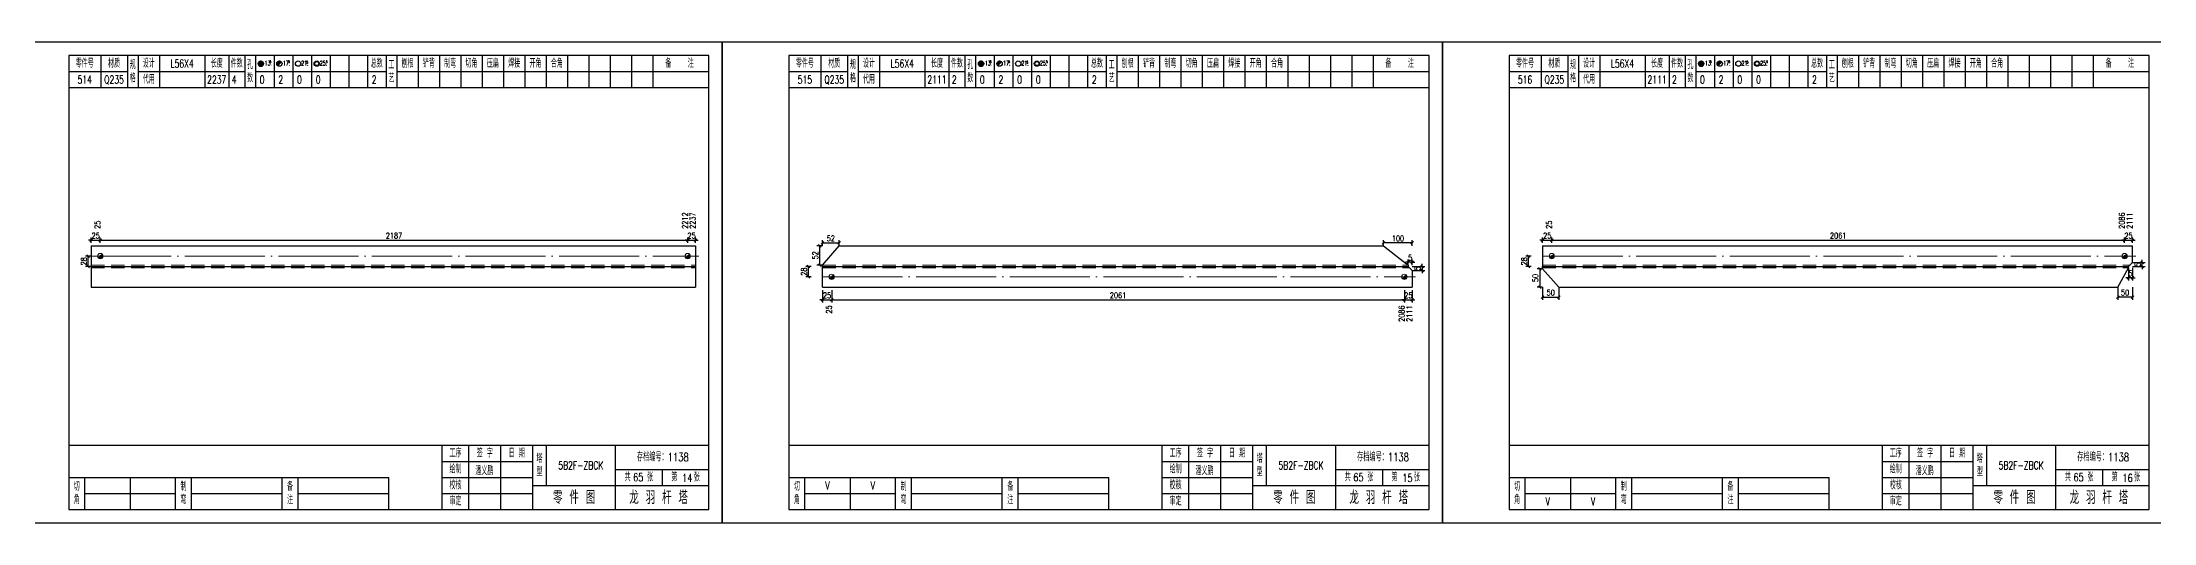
# Model space of a CAD drawing. Header units: millimetres. Extents: x 0 to 30240, y -10896 to -1348.
# Drawn here: x 3525 to 4317, y -3907 to -3727 of the extents above; entities that cross this region are included whole.
import ezdxf
from ezdxf.enums import TextEntityAlignment as Align

# ---------------------------------------------------------------- set-up
doc = ezdxf.new("R2010")
doc.units = ezdxf.units.MM
doc.header["$LTSCALE"] = 20
doc.header["$PDMODE"] = 1
doc.linetypes.add('DASHDOT2X', pattern=[1.75, 1.5, -0.125, 0, -0.125])
doc.linetypes.add('HIDDEN', pattern=[0.375, 0.25, -0.125])
for name, color, linetype, lineweight in [('1', 7, 'Continuous', 25), ('11', 3, 'Continuous', 13), ('2', 1, 'HIDDEN', 13), ('5', 1, 'Continuous', 13), ('7', 2, 'DASHDOT2X', 13)]:
    doc.layers.add(name, color=color, linetype=linetype, lineweight=lineweight)
doc.styles.get("Standard").update_dxf_attribs({"font": 'simplex', "width": 0.7, "bigfont": 'gbhzfs.shx'})
doc.styles.add('SYMBOL_TXT', font='txt.shx', dxfattribs={"width": 0.6})
doc.styles.add('TITLE_TXT', font='simplex.shx', dxfattribs={"width": 0.75, "height": 2.5, "bigfont": 'gbhzfs.shx'})
doc.dimstyles.get("Standard").update_dxf_attribs({"dimtxt": 2.1, "dimasz": 1, "dimexe": 1.05, "dimexo": 0, "dimgap": 0.63, "dimtad": 1, "dimzin": 0, "dimdsep": 46, "dimtxsty": 'standard', "dimblk": 'OBLIQUE', "dimblk1": 'OBLIQUE', "dimblk2": 'OBLIQUE', "dimcen": 0.09, "dimadec": 0, "dimazin": 0, "dimtfac": 1, "dimtdec": 1, "dimtix": 1, "dimtmove": 0, "dimatfit": 3, "dimfxl": 0, "dimtolj": 1, "dimtzin": 0, "dimarcsym": 0})
pattern_1 = [(0, (-3, 0), (0, 0.0125), [])]

# ---------------------------------------------------------------- blocks, each defined once
blk = doc.blocks.new('M12_HOLE')
h = blk.add_hatch()
h.set_pattern_fill('LINE', scale=0.1, style=0)
h.set_pattern_definition(pattern_1)
h.paths.add_polyline_path([(-5, 0, 1), (-1, 0, 1)])
at = {"color": 7}
blk.add_circle((-3, 0), 2, dxfattribs=at)
at = {"color": 7, "attachment_point": 1, "style": 'SYMBOL_TXT'}
for s, insert, char_height, width in [('13\\f??|b0|i0|c0|p54;.', (-0.1, 2.1), 3.5, 5.707), ('5', (3.7, 2.3), 1.8, 2.931)]:
    blk.add_mtext(s, dxfattribs=dict(at, insert=insert, char_height=char_height, width=width))
blk = doc.blocks.new('M16_HOLE')
h = blk.add_hatch()
h.set_pattern_fill('LINE', scale=0.1, style=0)
h.set_pattern_definition(pattern_1)
h.paths.add_polyline_path([(-1.6, 1.4, 0.668179), (-5, 0, 0.198912), (-4.4, -1.4)])
at = {"color": 7}
blk.add_circle((-3, 0), 2, dxfattribs=at)
at = {"color": 7, "attachment_point": 1, "style": 'SYMBOL_TXT'}
for s, insert, char_height, width in [('17.', (-0.4, 2.1), 3.5, 6.316), ('5', (3.6, 2.3), 1.8, 1.822)]:
    blk.add_mtext(s, dxfattribs=dict(at, insert=insert, char_height=char_height, width=width))
blk = doc.blocks.new('M20_HOLE')
at = {"color": 7}
blk.add_circle((-3, 0), 2, dxfattribs=at)
at = {"color": 7, "attachment_point": 1, "style": 'SYMBOL_TXT'}
for s, insert, char_height, width in [('21.', (-0.7, 2), 3.5, 6.074), ('5', (3.3, 2), 1.8, 1.458)]:
    blk.add_mtext(s, dxfattribs=dict(at, insert=insert, char_height=char_height, width=width))
blk = doc.blocks.new('M24_HOLE')
at = {"color": 7}
for radius in [2, 1.5]:
    blk.add_circle((-3, 0), radius, dxfattribs=at)
at = {"color": 7, "attachment_point": 1, "style": 'SYMBOL_TXT'}
for s, insert, char_height, width in [('25.', (-0.7, 2.1), 3.5, 2.429), ('5', (3.9, 2.3), 1.8, 1.944)]:
    blk.add_mtext(s, dxfattribs=dict(at, insert=insert, char_height=char_height, width=width))
blk = doc.blocks.new('JgCard')
for p, q in [((270, 180), (0, 180)), ((0, 180), (0, 0)), ((265, 175), (25, 175)), ((25, 175), (25, 5)), ((37, 175), (37, 163)), ((47, 175), (47, 163)), ((51, 175), (51, 163)), ((59, 175), (59, 163)), ((76, 175), (76, 163)), ((85, 175), (85, 163)), ((91, 175), (91, 163)), ((95, 175), (95, 163)), ((102, 175), (102, 163)), ((109, 175), (109, 163)), ((116, 175), (116, 163)), ((123, 175), (123, 163)), ((130, 175), (130, 163)), ((137, 175), (137, 163)), ((144, 175), (144, 163)), ((148, 175), (148, 163)), ((156, 175), (156, 163)), ((164, 175), (164, 163)), ((172, 175), (172, 163)), ((180, 175), (180, 163)), ((188, 175), (188, 163)), ((196, 175), (196, 163)), ((204, 175), (204, 163)), ((212, 175), (212, 163)), ((220, 175), (220, 163)), ((228, 175), (228, 163)), ((236, 175), (236, 163)), ((244, 175), (244, 163)), ((265, 5), (265, 175)), ((270, 0), (270, 180)), ((25, 169), (47, 169)), ((51, 169), (91, 169)), ((95, 169), (144, 169)), ((148, 169), (265, 169)), ((25, 163), (265, 163)), ((25, 29), (265, 29)), ((165, 5), (165, 29)), ((175, 5), (175, 29)), ((187, 5), (187, 29)), ((199, 5), (199, 29)), ((204, 29), (204, 14)), ((230, 5), (230, 29)), ((25, 17), (145, 17)), ((31, 5), (31, 17)), ((48, 17), (48, 5)), ((65, 5), (65, 17)), ((71, 5), (71, 17)), ((105, 5), (105, 17)), ((111, 5), (111, 17)), ((145, 5), (145, 17)), ((165, 23), (199, 23)), ((165, 17), (199, 17)), ((230, 20), (265, 20)), ((247.5, 20), (247.5, 14)), ((31, 11), (65, 11)), ((71, 11), (105, 11)), ((111, 11), (145, 11)), ((165, 11), (199, 11)), ((199, 14), (265, 14)), ((0, 0), (270, 0)), ((25, 5), (265, 5))]:
    blk.add_line(p, q)
blk.add_lwpolyline([(96.03, 171.99, -1), (98.03, 171.99, -1)], format="xyb", close=True)
blk.add_point((145, 96))
at = {"xscale": 0.5, "yscale": 0.5, "zscale": 0.5}
for name, p in [('M12_HOLE', (98.53, 171.99)), ('M16_HOLE', (105.5, 172)), ('M20_HOLE', (112.5, 172)), ('M24_HOLE', (119.5, 172))]:
    blk.add_blockref(name, p, dxfattribs=at)
at = {"style": 'TITLE_TXT', "width": 0.75}
for s, height, p in [('存档编号：1138', 3.076, (238.02, 23.07)), ('潘义鹏', 3, (177.45, 17.91)), ('龙 羽 杆 塔', 5, (235.17, 6.97))]:
    blk.add_text(s, height=height, dxfattribs=at).set_placement(p)
at = {"attachment_point": 5, "style": 'TITLE_TXT'}
for s, insert, char_height, width in [('零件号', (31, 172), 3, 15), ('材质', (42, 172), 3, 8), ('规格', (49, 169), 3, 4), ('代用', (55, 166), 3, 8), ('设计', (55, 172), 3, 8), ('长度', (80.5, 172), 3, 8), ('件数', (88, 172), 3, 6), ('孔数', (93, 169), 3, 4), ('总数', (140.5, 172), 3, 7), ('工\\P艺', (146, 169), 3, 4), ('刨根', (152, 172), 3, 8), ('铲背', (160, 172), 3, 8), ('制弯', (168, 172), 3, 8), ('切角', (176, 172), 3, 8), ('压扁', (184, 172), 3, 8), ('焊接', (192, 172), 3, 8), ('开角', (200, 172), 3, 8), ('合角', (208, 172), 3, 8), ('备    注', (254, 172), 3, 22), ('工序', (170, 26), 3, 10), ('签 字', (181, 26), 3, 12), ('日 期', (193, 26), 3, 12), ('塔\\P型', (201.5, 21.5), 3, 5), ('绘制', (170, 20), 3, 10), ('校核', (170, 14), 3, 10), ('共    张', (238.75, 17), 3, 17.5), ('第    张', (256.25, 17), 3, 17.5), ('切\\P角', (28, 11), 3, 6), ('制\\P弯', (68, 11), 3, 6), ('备\\P注', (108, 11), 3, 6), ('审定', (170, 8), 3, 10), ('零 件 图', (214.5, 9.5), 5, 31)]:
    blk.add_mtext(s, dxfattribs=dict(at, insert=insert, char_height=char_height, width=width))
blk = doc.blocks.new('M16')
for p, q in [((-0.71, -0.71), (0.71, 0.71)), ((-0.4, 0), (0.4, 0)), ((0, 0.4), (0, -0.4))]:
    blk.add_line(p, q)
blk.add_circle((0, 0), 1)
for radius in [0.8, 0.6, 0.4, 0.2]:
    blk.add_arc((0, 0), radius, 225, 45)
blk = doc.blocks.new('_Oblique')
at = {"color": 0, "linetype": 'ByBlock', "lineweight": -2}
blk.add_line((-0.5, -0.5), (0.5, 0.5), dxfattribs=at)
blk = doc.blocks.new('*D2514')
at = {"layer": '11', "color": 0, "lineweight": -2}
for p, q in [((3543.4, -3801.04), (3542.4, -3801.04)), ((3543.4, -3802.09), (3543.4, -3799.99)), ((3543.4, -3801.04), (3546.84, -3801.04)), ((3546.84, -3802.09), (3546.84, -3799.99)), ((3546.84, -3801.04), (3547.84, -3801.04))]:
    blk.add_line(p, q, dxfattribs=at)
at = {"layer": 'Defpoints', "color": 0}
for p in [(3543.4, -3802.09), (3546.84, -3801.04), (3546.84, -3802.09)]:
    blk.add_point(p, dxfattribs=at)
at = {"layer": '11', "color": 0, "lineweight": -2}
blk.add_blockref('_Oblique', (3543.4, -3801.04), dxfattribs=at)
at = {"layer": '11', "color": 0, "lineweight": -2, "rotation": 180}
blk.add_blockref('_Oblique', (3546.84, -3801.04), dxfattribs=at)
at = {"layer": '11', "color": 0, "insert": (3545.12, -3799.36), "char_height": 2.1, "attachment_point": 5}
blk.add_mtext('\\A1;25', dxfattribs=at)
blk = doc.blocks.new('*D2516')
at = {"layer": '11', "color": 0, "lineweight": -2}
for p, q in [((3767.06, -3801.04), (3766.06, -3801.04)), ((3767.06, -3802.09), (3767.06, -3799.99)), ((3767.06, -3801.04), (3770, -3801.04)), ((3770, -3802.09), (3770, -3799.99)), ((3770, -3801.04), (3771, -3801.04))]:
    blk.add_line(p, q, dxfattribs=at)
at = {"layer": 'Defpoints', "color": 0}
for p in [(3767.06, -3802.09), (3770, -3801.04), (3770, -3802.09)]:
    blk.add_point(p, dxfattribs=at)
at = {"layer": '11', "color": 0, "lineweight": -2}
blk.add_blockref('_Oblique', (3767.06, -3801.04), dxfattribs=at)
at = {"layer": '11', "color": 0, "lineweight": -2, "rotation": 180}
blk.add_blockref('_Oblique', (3770, -3801.04), dxfattribs=at)
at = {"layer": '11', "color": 0, "insert": (3768.53, -3799.36), "char_height": 2.1, "attachment_point": 5}
blk.add_mtext('\\A1;25', dxfattribs=at)
blk = doc.blocks.new('*D2518')
at = {"layer": '11', "color": 0, "lineweight": -2}
for p, q in [((3817.6, -3823.4), (3816.6, -3823.4)), ((3817.6, -3819.73), (3817.6, -3824.45)), ((3817.6, -3823.4), (3821.04, -3823.4)), ((3821.04, -3819.73), (3821.04, -3824.45)), ((3821.04, -3823.4), (3822.04, -3823.4))]:
    blk.add_line(p, q, dxfattribs=at)
at = {"layer": 'Defpoints', "color": 0}
for p in [(3817.6, -3819.73), (3821.04, -3819.73), (3821.04, -3823.4)]:
    blk.add_point(p, dxfattribs=at)
at = {"layer": '11', "color": 0, "lineweight": -2}
blk.add_blockref('_Oblique', (3817.6, -3823.4), dxfattribs=at)
at = {"layer": '11', "color": 0, "lineweight": -2, "rotation": 180}
blk.add_blockref('_Oblique', (3821.04, -3823.4), dxfattribs=at)
at = {"layer": '11', "color": 0, "insert": (3819.32, -3821.72), "char_height": 2.1, "attachment_point": 5}
blk.add_mtext('\\A1;25', dxfattribs=at)
blk = doc.blocks.new('*D2520')
at = {"layer": '11', "color": 0, "lineweight": -2}
for p, q in [((4035.76, -3823.4), (4034.76, -3823.4)), ((4035.76, -3819.73), (4035.76, -3824.45)), ((4035.76, -3823.4), (4038.7, -3823.4)), ((4038.7, -3819.73), (4038.7, -3824.45)), ((4038.7, -3823.4), (4039.7, -3823.4))]:
    blk.add_line(p, q, dxfattribs=at)
at = {"layer": 'Defpoints', "color": 0}
for p in [(4035.76, -3819.73), (4038.7, -3819.73), (4038.7, -3823.4)]:
    blk.add_point(p, dxfattribs=at)
at = {"layer": '11', "color": 0, "lineweight": -2}
blk.add_blockref('_Oblique', (4035.76, -3823.4), dxfattribs=at)
at = {"layer": '11', "color": 0, "lineweight": -2, "rotation": 180}
blk.add_blockref('_Oblique', (4038.7, -3823.4), dxfattribs=at)
at = {"layer": '11', "color": 0, "insert": (4037.23, -3821.72), "char_height": 2.1, "attachment_point": 5}
blk.add_mtext('\\A1;25', dxfattribs=at)
blk = doc.blocks.new('*D2523')
at = {"layer": '11', "color": 0, "lineweight": -2}
for p, q in [((4027.98, -3803.14), (4027.98, -3801.04)), ((4038.7, -3802.09), (4027.98, -3802.09)), ((4038.7, -3803.14), (4038.7, -3801.04))]:
    blk.add_line(p, q, dxfattribs=at)
at = {"layer": 'Defpoints', "color": 0}
for p in [(4027.98, -3802.09), (4027.98, -3803.14), (4038.7, -3803.14)]:
    blk.add_point(p, dxfattribs=at)
at = {"layer": '11', "color": 0, "lineweight": -2, "rotation": 180}
blk.add_blockref('_Oblique', (4027.98, -3802.09), dxfattribs=at)
at = {"layer": '11', "color": 0, "lineweight": -2}
blk.add_blockref('_Oblique', (4038.7, -3802.09), dxfattribs=at)
at = {"layer": '11', "color": 0, "insert": (4033.34, -3800.41), "char_height": 2.1, "attachment_point": 5}
blk.add_mtext('\\A1;100', dxfattribs=at)
blk = doc.blocks.new('*D2524')
at = {"layer": '11', "color": 0, "lineweight": -2}
for p, q in [((4037.19, -3809.3), (4036.19, -3809.3)), ((4037.19, -3810.35), (4037.19, -3808.25)), ((4038.7, -3809.3), (4037.19, -3809.3)), ((4038.7, -3810.35), (4038.7, -3808.25)), ((4038.7, -3809.3), (4039.7, -3809.3))]:
    blk.add_line(p, q, dxfattribs=at)
at = {"layer": 'Defpoints', "color": 0}
for p in [(4037.19, -3809.3), (4037.19, -3810.35), (4038.7, -3810.35)]:
    blk.add_point(p, dxfattribs=at)
at = {"layer": '11', "color": 0, "lineweight": -2}
blk.add_blockref('_Oblique', (4037.19, -3809.3), dxfattribs=at)
at = {"layer": '11', "color": 0, "lineweight": -2, "rotation": 180}
blk.add_blockref('_Oblique', (4038.7, -3809.3), dxfattribs=at)
at = {"layer": '11', "color": 0, "insert": (4037.95, -3807.62), "char_height": 2.1, "attachment_point": 5}
blk.add_mtext('\\A1;5', dxfattribs=at)
blk = doc.blocks.new('*D2525')
at = {"layer": '11', "color": 0, "lineweight": -2}
for p, q in [((4038.7, -3810.91), (4043.43, -3810.91)), ((4038.7, -3812.43), (4043.43, -3812.43)), ((4042.38, -3810.91), (4042.38, -3809.91)), ((4042.38, -3810.91), (4042.38, -3812.43)), ((4042.38, -3812.43), (4042.38, -3813.43))]:
    blk.add_line(p, q, dxfattribs=at)
at = {"layer": 'Defpoints', "color": 0}
for p in [(4038.7, -3810.91), (4038.7, -3812.43), (4042.38, -3812.43)]:
    blk.add_point(p, dxfattribs=at)
at = {"layer": '11', "color": 0, "lineweight": -2}
for p, rotation in [((4042.38, -3810.91), 270), ((4042.38, -3812.43), 90)]:
    blk.add_blockref('_Oblique', p, dxfattribs=dict(at, rotation=rotation))
at = {"layer": '11', "color": 0, "insert": (4040.7, -3811.67), "char_height": 2.1, "attachment_point": 5, "rotation": 90}
blk.add_mtext('\\A1;5', dxfattribs=at)
blk = doc.blocks.new('*D2527')
at = {"layer": '11', "color": 0, "lineweight": -2}
for p, q in [((4087.6, -3801.04), (4086.6, -3801.04)), ((4087.6, -3802.09), (4087.6, -3799.99)), ((4087.6, -3801.04), (4091.04, -3801.04)), ((4091.04, -3802.09), (4091.04, -3799.99)), ((4091.04, -3801.04), (4092.04, -3801.04))]:
    blk.add_line(p, q, dxfattribs=at)
at = {"layer": 'Defpoints', "color": 0}
for p in [(4087.6, -3802.09), (4091.04, -3801.04), (4091.04, -3802.09)]:
    blk.add_point(p, dxfattribs=at)
at = {"layer": '11', "color": 0, "lineweight": -2}
blk.add_blockref('_Oblique', (4087.6, -3801.04), dxfattribs=at)
at = {"layer": '11', "color": 0, "lineweight": -2, "rotation": 180}
blk.add_blockref('_Oblique', (4091.04, -3801.04), dxfattribs=at)
at = {"layer": '11', "color": 0, "insert": (4089.32, -3799.36), "char_height": 2.1, "attachment_point": 5}
blk.add_mtext('\\A1;25', dxfattribs=at)
blk = doc.blocks.new('*D2529')
at = {"layer": '11', "color": 0, "lineweight": -2}
for p, q in [((4305.76, -3801.04), (4304.76, -3801.04)), ((4305.76, -3802.09), (4305.76, -3799.99)), ((4305.76, -3801.04), (4308.7, -3801.04)), ((4308.7, -3802.09), (4308.7, -3799.99)), ((4308.7, -3801.04), (4309.7, -3801.04))]:
    blk.add_line(p, q, dxfattribs=at)
at = {"layer": 'Defpoints', "color": 0}
for p in [(4305.76, -3802.09), (4308.7, -3801.04), (4308.7, -3802.09)]:
    blk.add_point(p, dxfattribs=at)
at = {"layer": '11', "color": 0, "lineweight": -2}
blk.add_blockref('_Oblique', (4305.76, -3801.04), dxfattribs=at)
at = {"layer": '11', "color": 0, "lineweight": -2, "rotation": 180}
blk.add_blockref('_Oblique', (4308.7, -3801.04), dxfattribs=at)
at = {"layer": '11', "color": 0, "insert": (4307.23, -3799.36), "char_height": 2.1, "attachment_point": 5}
blk.add_mtext('\\A1;25', dxfattribs=at)
blk = doc.blocks.new('*D2530')
at = {"layer": '11', "color": 0, "lineweight": -2}
for p, q in [((4087.6, -3811.74), (4085.5, -3811.74)), ((4086.55, -3811.74), (4086.55, -3818.68)), ((4087.6, -3818.68), (4085.5, -3818.68))]:
    blk.add_line(p, q, dxfattribs=at)
at = {"layer": 'Defpoints', "color": 0}
for p in [(4087.6, -3811.74), (4086.55, -3818.68), (4087.6, -3818.68)]:
    blk.add_point(p, dxfattribs=at)
at = {"layer": '11', "color": 0, "lineweight": -2}
for p, rotation in [((4086.55, -3811.74), 90), ((4086.55, -3818.68), 270)]:
    blk.add_blockref('_Oblique', p, dxfattribs=dict(at, rotation=rotation))
at = {"layer": '11', "color": 0, "insert": (4084.87, -3815.21), "char_height": 2.1, "attachment_point": 5, "rotation": 90}
blk.add_mtext('\\A1;50', dxfattribs=at)
blk = doc.blocks.new('*D2532')
at = {"layer": '11', "color": 0, "lineweight": -2}
for p, q in [((4303.19, -3818.68), (4303.19, -3823.4)), ((4308.7, -3822.35), (4303.19, -3822.35)), ((4308.7, -3818.68), (4308.7, -3823.4))]:
    blk.add_line(p, q, dxfattribs=at)
at = {"layer": 'Defpoints', "color": 0}
for p in [(4303.19, -3818.68), (4303.19, -3822.35), (4308.7, -3818.68)]:
    blk.add_point(p, dxfattribs=at)
at = {"layer": '11', "color": 0, "lineweight": -2, "rotation": 180}
blk.add_blockref('_Oblique', (4303.19, -3822.35), dxfattribs=at)
at = {"layer": '11', "color": 0, "lineweight": -2}
blk.add_blockref('_Oblique', (4308.7, -3822.35), dxfattribs=at)
at = {"layer": '11', "color": 0, "insert": (4305.95, -3820.67), "char_height": 2.1, "attachment_point": 5}
blk.add_mtext('\\A1;50', dxfattribs=at)
blk = doc.blocks.new('*D2533')
at = {"layer": '11', "color": 0, "lineweight": -2}
for p, q in [((4307.19, -3815.14), (4306.19, -3815.14)), ((4307.19, -3811.46), (4307.19, -3816.19)), ((4308.7, -3815.14), (4307.19, -3815.14)), ((4308.7, -3811.46), (4308.7, -3816.19)), ((4308.7, -3815.14), (4309.7, -3815.14))]:
    blk.add_line(p, q, dxfattribs=at)
at = {"layer": 'Defpoints', "color": 0}
for p in [(4307.19, -3811.46), (4307.19, -3815.14), (4308.7, -3811.46)]:
    blk.add_point(p, dxfattribs=at)
at = {"layer": '11', "color": 0, "lineweight": -2}
blk.add_blockref('_Oblique', (4307.19, -3815.14), dxfattribs=at)
at = {"layer": '11', "color": 0, "lineweight": -2, "rotation": 180}
blk.add_blockref('_Oblique', (4308.7, -3815.14), dxfattribs=at)
at = {"layer": '11', "color": 0, "insert": (4307.95, -3813.46), "char_height": 2.1, "attachment_point": 5}
blk.add_mtext('\\A1;5', dxfattribs=at)
blk = doc.blocks.new('*D2534')
at = {"layer": '11', "color": 0, "lineweight": -2}
for p, q in [((4308.7, -3809.38), (4313.43, -3809.38)), ((4308.7, -3810.91), (4313.43, -3810.91)), ((4312.38, -3809.38), (4312.38, -3808.38)), ((4312.38, -3810.91), (4312.38, -3809.38)), ((4312.38, -3810.91), (4312.38, -3811.91))]:
    blk.add_line(p, q, dxfattribs=at)
at = {"layer": 'Defpoints', "color": 0}
for p in [(4308.7, -3809.38), (4308.7, -3810.91), (4312.38, -3809.38)]:
    blk.add_point(p, dxfattribs=at)
at = {"layer": '11', "color": 0, "lineweight": -2}
for p, rotation in [((4312.38, -3809.38), 270), ((4312.38, -3810.91), 90)]:
    blk.add_blockref('_Oblique', p, dxfattribs=dict(at, rotation=rotation))
at = {"layer": '11', "color": 0, "insert": (4310.7, -3810.14), "char_height": 2.1, "attachment_point": 5, "rotation": 90}
blk.add_mtext('\\A1;5', dxfattribs=at)

msp = doc.modelspace()

# ---------------------------------------------------------------- linework, layer by layer
at = {"layer": '1'}
for p, q in [((3543.4, -3803.136), (3543.4, -3818.676)), ((3543.4, -3803.136), (3770, -3803.136)), ((3770, -3803.136), (3770, -3818.676)), ((3817.6, -3810.351), (3823.853, -3803.136)), ((3823.853, -3803.136), (4027.981, -3803.136)), ((4027.981, -3803.136), (4037.192, -3810.351)), ((4087.6, -3803.136), (4087.6, -3810.906)), ((4087.6, -3803.136), (4308.7, -3803.136)), ((4308.7, -3809.379), (4308.7, -3803.136)), ((3543.4, -3810.906), (3770, -3810.906)), ((3817.6, -3810.906), (3817.6, -3810.351)), ((3817.6, -3818.676), (3817.6, -3810.906)), ((3817.6, -3810.906), (4037.192, -3810.906)), ((4037.192, -3810.351), (4037.192, -3810.906)), ((4037.192, -3810.906), (4038.7, -3812.432)), ((4038.7, -3812.432), (4038.7, -3818.676)), ((4087.6, -3811.738), (4087.6, -3810.906)), ((4087.6, -3810.906), (4307.192, -3810.906)), ((4093.645, -3818.676), (4087.6, -3811.738)), ((4303.191, -3818.676), (4307.192, -3811.461)), ((4307.192, -3810.906), (4308.7, -3809.379)), ((4307.192, -3811.461), (4307.192, -3810.906)), ((3543.4, -3818.676), (3770, -3818.676)), ((3817.6, -3818.676), (4038.7, -3818.676)), ((4093.645, -3818.676), (4303.191, -3818.676))]:
    msp.add_line(p, q, dxfattribs=at)
at = {"layer": '2'}
for p, q in [((3543.4, -3810.351), (3770, -3810.351)), ((3543.4, -3811.461), (3770, -3811.461)), ((3817.6, -3810.351), (4037.192, -3810.351)), ((3817.6, -3811.461), (4037.74, -3811.461)), ((4087.6, -3810.351), (4307.74, -3810.351)), ((4087.6, -3811.461), (4307.192, -3811.461))]:
    msp.add_line(p, q, dxfattribs=at)
at = {"layer": '7'}
for p, q in [((3543.4, -3807.021), (3771.26, -3807.021)), ((4087.6, -3807.021), (4309.96, -3807.021)), ((3817.6, -3814.791), (4039.96, -3814.791))]:
    msp.add_line(p, q, dxfattribs=at)

# ---------------------------------------------------------------- block references
at = {"layer": '1'}
for p in [(3510, -3906.906), (3780, -3906.906), (4050, -3906.906)]:
    msp.add_blockref('JgCard', p, dxfattribs=at)
at = {"layer": '5'}
for p in [(3546.84, -3807.021), (3767.06, -3807.021), (4091.04, -3807.021), (4305.76, -3807.021), (3821.04, -3814.791), (4035.76, -3814.791)]:
    msp.add_blockref('M16', p, dxfattribs=at)

# ---------------------------------------------------------------- texts
at = {"style": 'TITLE_TXT', "width": 0.75}
for s, p in [('65', (3746.596, -3891.37)), ('14', (3764.966, -3891.634)), ('65', (4016.596, -3891.37)), ('15', (4034.966, -3891.634)), ('65', (4286.596, -3891.37)), ('16', (4304.966, -3891.634))]:
    msp.add_text(s, height=3, dxfattribs=at).set_placement(p)
at = {"layer": '1', "width": 0.7}
for s, p in [('L56X4', (3577.5, -3734.906)), ('L56X4', (3847.5, -3734.906)), ('L56X4', (4117.5, -3734.906)), ('514', (3541, -3740.906)), ('Q235', (3552, -3740.906)), ('2237', (3590.5, -3740.906)), ('4', (3597, -3740.906)), ('0', (3607.5, -3740.906)), ('2', (3614.5, -3740.906)), ('0', (3621.5, -3740.906)), ('0', (3628.5, -3740.906)), ('2', (3649.5, -3740.906)), ('515', (3811, -3740.906)), ('Q235', (3822, -3740.906)), ('2111', (3860.5, -3740.906)), ('2', (3867, -3740.906)), ('0', (3877.5, -3740.906)), ('2', (3884.5, -3740.906)), ('0', (3891.5, -3740.906)), ('0', (3898.5, -3740.906)), ('2', (3919.5, -3740.906)), ('516', (4081, -3740.906)), ('Q235', (4092, -3740.906)), ('2111', (4130.5, -3740.906)), ('2', (4137, -3740.906)), ('0', (4147.5, -3740.906)), ('2', (4154.5, -3740.906)), ('0', (4161.5, -3740.906)), ('0', (4168.5, -3740.906)), ('2', (4189.5, -3740.906)), ('V', (3819.5, -3892.906)), ('V', (3836.5, -3892.906)), ('V', (4089.5, -3898.906)), ('V', (4106.5, -3898.906))]:
    msp.add_text(s, height=3, dxfattribs=at).set_placement(p, align=Align.MIDDLE_CENTER)
for s, p in [('25', (3546.84, -3796.836)), ('2212', (3767.062, -3796.836)), ('2237', (3770, -3796.836)), ('25', (4091.041, -3796.836)), ('2086', (4305.797, -3796.836)), ('2111', (4308.7, -3796.836))]:
    msp.add_text(s, height=2.1, rotation=90, dxfattribs=at).set_placement(p)
for s, p in [('25', (3821.041, -3825.501)), ('2086', (4035.797, -3825.501)), ('2111', (4038.7, -3825.501))]:
    msp.add_text(s, height=2.1, rotation=90, dxfattribs=at).set_placement(p, align=Align.RIGHT)
at = {"layer": '1', "char_height": 3, "width": 26, "attachment_point": 5}
for insert in [(3727, -3885.406), (3997, -3885.406), (4267, -3885.406)]:
    msp.add_mtext('5B2F-ZBCK', dxfattribs=dict(at, insert=insert))

# ---------------------------------------------------------------- dimensions: what is measured, and where the dimension line sits
at = {"layer": '1'}
for base, p1, p2 in [((3542.35, -3807.021), (3543.35, -3810.906), (3543.35, -3807.021)), ((4082.35, -3807.021), (4083.35, -3810.906), (4083.35, -3807.021)), ((3812.35, -3810.906), (3813.35, -3814.791), (3813.35, -3810.906))]:
    msp.add_linear_dim(base=base, p1=p1, p2=p2, angle=90, text='28', dimstyle='standard', dxfattribs=at).render()
at = {"layer": '11'}
for base, p1, p2, text, picture, middle in [((3546.84, -3801.036), (3543.4, -3802.086), (3546.84, -3802.086), '25', '*D2514', (3545.12, -3799.356)), ((3770, -3801.036), (3767.06, -3802.086), (3770, -3802.086), '25', '*D2516', (3768.53, -3799.356)), ((4027.981, -3802.086), (4038.7, -3803.136), (4027.981, -3803.136), '100', '*D2523', (4033.341, -3800.406)), ((4091.04, -3801.036), (4087.6, -3802.086), (4091.04, -3802.086), '25', '*D2527', (4089.32, -3799.356)), ((4308.7, -3801.036), (4305.76, -3802.086), (4308.7, -3802.086), '25', '*D2529', (4307.23, -3799.356)), ((4037.192, -3809.301), (4038.7, -3810.351), (4037.192, -3810.351), '5', '*D2524', (4037.946, -3807.621)), ((4307.192, -3815.136), (4308.7, -3811.461), (4307.192, -3811.461), '5', '*D2533', (4307.946, -3813.456)), ((3821.04, -3823.401), (3817.6, -3819.726), (3821.04, -3819.726), '25', '*D2518', (3819.32, -3821.721)), ((4038.7, -3823.401), (4035.76, -3819.726), (4038.7, -3819.726), '25', '*D2520', (4037.23, -3821.721)), ((4303.191, -3822.351), (4308.7, -3818.676), (4303.191, -3818.676), '50', '*D2532', (4305.945, -3820.671))]:
    dim = msp.add_linear_dim(base=base, p1=p1, p2=p2, text=text, dimstyle='standard', dxfattribs=at)
    dim.commit()
    dim.dimension.update_dxf_attribs({"geometry": picture, "text_midpoint": middle})
for base, p1, p2, text in [((3767.06, -3801.036), (3546.84, -3802.086), (3767.06, -3802.086), '2187'), ((3823.853, -3802.086), (3817.6, -3803.136), (3823.853, -3803.136), '52'), ((4305.76, -3801.036), (4091.04, -3802.086), (4305.76, -3802.086), '2061'), ((4035.76, -3823.401), (3821.04, -3819.726), (4035.76, -3819.726), '2061'), ((4093.645, -3822.351), (4087.6, -3818.676), (4093.645, -3818.676), '50')]:
    msp.add_linear_dim(base=base, p1=p1, p2=p2, text=text, dimstyle='standard', dxfattribs=at).render()
msp.add_linear_dim(base=(3816.55, -3803.136), p1=(3817.6, -3810.351), p2=(3817.6, -3803.136), angle=90, text='52', dimstyle='standard', dxfattribs=at).render()
for base, p1, p2, text, picture, middle in [((4042.375, -3812.432), (4038.7, -3810.906), (4038.7, -3812.432), '5', '*D2525', (4040.695, -3811.669)), ((4086.55, -3818.676), (4087.6, -3811.738), (4087.6, -3818.676), '50', '*D2530', (4084.87, -3815.207)), ((4312.375, -3809.379), (4308.7, -3810.906), (4308.7, -3809.379), '5', '*D2534', (4310.695, -3810.142))]:
    dim = msp.add_linear_dim(base=base, p1=p1, p2=p2, angle=90, text=text, dimstyle='standard', dxfattribs=at)
    dim.commit()
    dim.dimension.update_dxf_attribs({"geometry": picture, "text_midpoint": middle})

doc.saveas('drawing.dxf')
